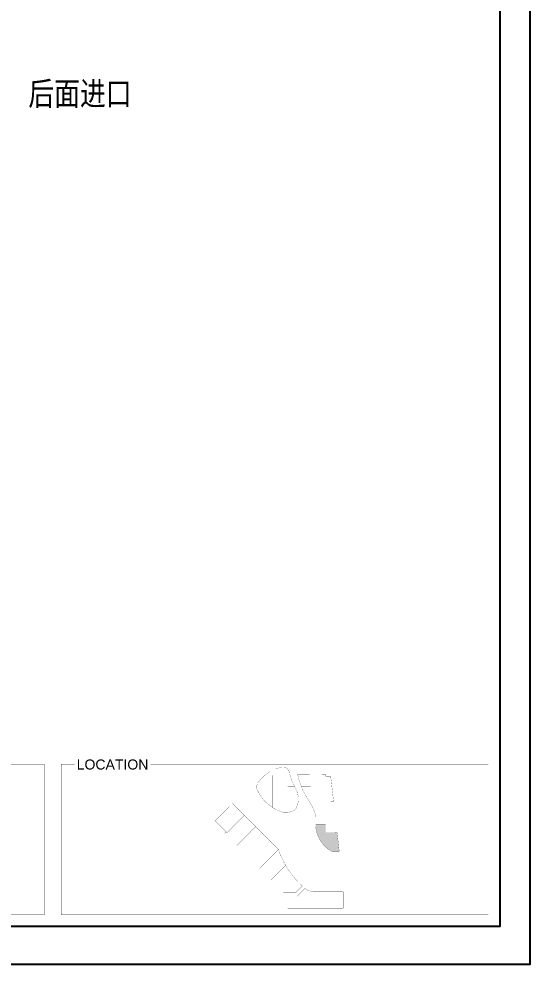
# Model space of a CAD drawing. Extents: x 150050 to 185690, y 37003 to 62205.
# Drawn here: x 177049 to 185690, y 37003 to 52980 of the extents above; entities that cross this region are included whole.
import ezdxf
from ezdxf.enums import TextEntityAlignment as Align

# ---------------------------------------------------------------- set-up
doc = ezdxf.new("R2010")
doc.units = 0
doc.header["$LTSCALE"] = 1000
doc.layers.add('01-CCI-租户面积', color=6, linetype='Continuous')
doc.layers.add('新增油烟管井2014-08-06', color=2, linetype='Continuous')
doc.styles.get("Standard").update_dxf_attribs({"font": 'arial.ttf', "width": 0.75})
doc.styles.add('黑体', font='simhei.ttf', dxfattribs={"width": 0.8})

# ---------------------------------------------------------------- blocks, each defined once
blk = doc.blocks.new('A$C7da7ab5e')
blk.add_lwpolyline([(-35770, 25013), (-518, 25013), (-518, 648), (-35770, 648)], close=True)
for points in [[(-1728, 0), (0, 0), (0, 23933)], [(-36288, 1728), (-36288, 0), (-1728, 0)]]:
    blk.add_lwpolyline(points)
at = {"const_width": 4.32}
for points in [[(-21181, 3439), (-8364, 3439), (-8364, 848), (-22401, 848), (-22401, 3439), (-22168, 3439)], [(-6532, 3439), (-718, 3439), (-718, 848), (-8072, 848), (-8072, 3439), (-7838, 3439)]]:
    blk.add_lwpolyline(points, dxfattribs=at)
blk.add_text('LOCATION', height=172.8).set_placement((-7803, 3349))
for tag, p in [('/', (-26089, 2972)), ('2020-9-15', (-25250, 2204))]:
    blk.add_attdef(tag, text='', height=207).set_placement(p, align=Align.RIGHT)
for tag, p, height in [('3-78B', (-24405, 2569), 259), ('3F-78B铺位', (-35161, 1489), 500), ('平面图', (-25403, 1413), 207)]:
    blk.add_attdef(tag, p, '', height=height)
blk = doc.blocks.new('A$C8b960bad')
h = blk.add_hatch(color=7)
h.dxf.hatch_style = 1
h.paths.add_polyline_path([(14504, 27492), (13606, 27492), (13606, 27717), (8087, 27717), (8087, 32117), (2522, 32117), (2579, 30825), (2822, 29031), (3339, 26994), (3984, 25296, 0.1280376), (9353, 18526), (11603, 17092), (15687, 17092)])
at = {"layer": '01-CCI-租户面积', "color": 7, "const_width": 100}
for points in [[(-12869, 38724), (-10508, 39398, 0.1047495), (-8199, 41129), (-7315, 43788), (-7077, 45602), (-7104, 47409), (-7533, 49747), (-10693, 56395), (-11850, 60165), (-11937, 60756), (-11974, 60904, 0.1370634), (-12850, 62724, 0.2343018), (-16058, 64064), (-19834, 62956), (-19834, 59417), (-21234, 59417), (-21231, 41330), (-19049, 40133), (-15452, 38777), (-12869, 38724)], [(-21231, 41330), (-24997, 44277, -0.1036283), (-30144, 51907), (-30406, 53140), (-29838, 54898, -0.0995158), (-23789, 60899), (-22834, 61493), (-22834, 59417), (-21234, 59417)], [(15687, 17092), (11603, 17092), (9353, 18526, -0.1280376), (3984, 25296), (3339, 26994), (2822, 29031), (2579, 30825), (2522, 32117), (8087, 32117), (8087, 27717), (13606, 27717), (13606, 27492), (14504, 27492), (15687, 17092)], [(-4888, -2120), (-8351, -5583), (-15380, -5583), (-22251, 1288), (-14158, 9308), (-12739, 7017, 0.0487531), (-6912, -182), (-4888, -2120)], [(3866, -14433), (-13034, -14433), (-13034, -7883), (-7823, -7883), (-3371, -3432, 0.085281), (-1028, -4841), (706, -5323), (3866, -5323), (3866, -14433)]]:
    blk.add_lwpolyline(points, format="xyb", dxfattribs=at)
for points in [[(11058, 36217), (2534, 36217), (2412, 37167), (2027, 38925), (601, 42301), (-356, 43831), (-1664, 45798), (-4277, 50555), (-5019, 52202), (-6312, 55588), (-7539, 59917), (8166, 59717), (8166, 58967), (10905, 58967), (11571, 53143), (-5369, 53042)], [(-9364, 53202), (-13034, 53202), (-13033, 38708)], [(11066, 44817), (12523, 44817), (11571, 53143)], [(-43748, 43786), (-53346, 34080), (-46788, 27522), (-37144, 37165), (-43748, 43786)], [(11058, 36217), (11058, 44817), (-1023, 44806)], [(-37144, 37165), (-30851, 30872), (-41343, 20380), (-48060, 27097), (-47212, 27946), (-46788, 27522), (-37144, 37165)], [(-24487, 24508), (-30851, 30872), (-41343, 20380), (-34979, 14016), (-24487, 24508)], [(-18163, 18184), (-28615, 7652), (-34979, 14016), (-24487, 24508), (-18163, 18184)], [(-22251, 1288), (-28615, 7652), (-18123, 18144), (-17176, 15493), (-14603, 10091), (-14158, 9308)], [(17816, -5383), (3866, -5333), (3866, -14433), (17816, -14433), (17816, -5383)]]:
    blk.add_lwpolyline(points, dxfattribs=at)

msp = doc.modelspace()

# ---------------------------------------------------------------- block references
at = {"xscale": 0.9821428571428571, "yscale": 0.9821428571428571, "zscale": 0.9821428571428571}
msp.add_blockref('A$C7da7ab5e', (185689.6, 37002.6), dxfattribs=at)
at = {"layer": '新增油烟管井2014-08-06', "color": 5, "xscale": 0.03040000000000001, "yscale": 0.03040000000000001, "zscale": 0.03040000000000001}
msp.add_blockref('A$C8b960bad', (181987.7, 38387.2), dxfattribs=at)

# ---------------------------------------------------------------- texts
at = {"layer": '新增油烟管井2014-08-06', "color": 7, "style": '黑体', "width": 0.8}
msp.add_text('后面进口', height=400, dxfattribs=at).set_placement((177208.4, 51517.3))

doc.saveas('drawing.dxf')
